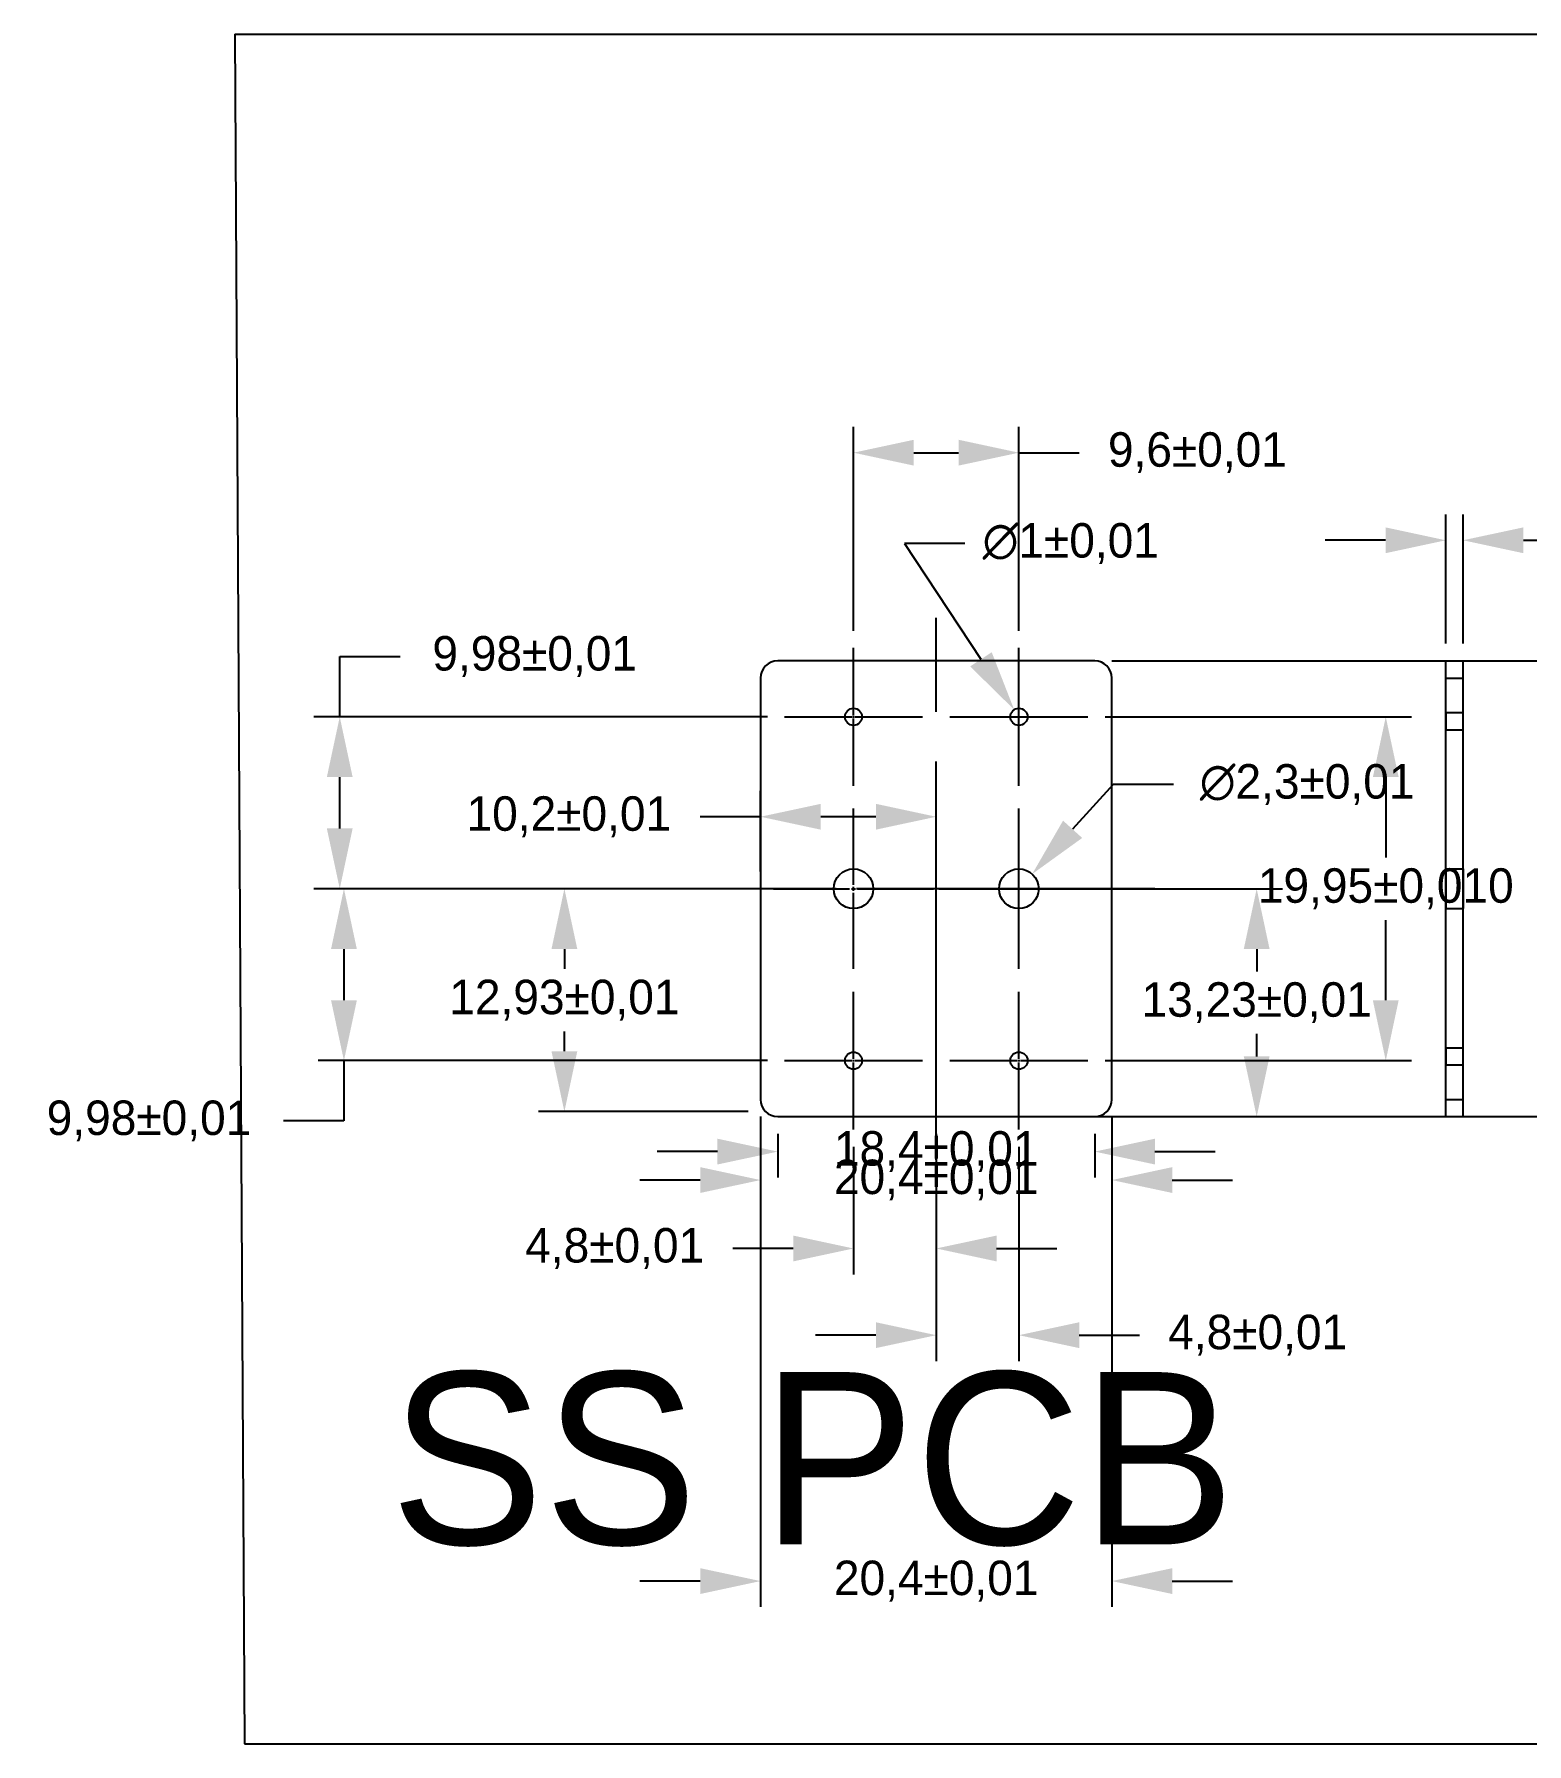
# Model space of a CAD drawing. Header units: millimetres. Extents: x 3763 to 4275, y 308 to 477.
# Drawn here: x 3763.4 to 3850, y 312.2 to 411.4 of the extents above; entities that cross this region are included whole.
import ezdxf

# ---------------------------------------------------------------- set-up
doc = ezdxf.new("R2010")
doc.units = ezdxf.units.MM
doc.header["$LTSCALE"] = 23.1
doc.header["$PDMODE"] = 3
doc.header["$PDSIZE"] = 8
doc.linetypes.add('CENTER2', pattern=[1.125, 0.75, -0.125, 0.125, -0.125])
doc.linetypes.add('HIDDEN', pattern=[0.2, 0.1, -0.1])
doc.layers.get('0').update_dxf_attribs({"linetype": 'CONTINUOUS'})
doc.layers.get('DEFPOINTS').update_dxf_attribs({"linetype": 'CONTINUOUS'})
for name, color, linetype in [('02___PRT_ALL_AXES', 7, 'CONTINUOUS'), ('06___PRT_ALL_SURFS', 7, 'CONTINUOUS'), ('DEFAULT_2', 8, 'HIDDEN')]:
    doc.layers.add(name, color=color, linetype=linetype)
doc.styles.get("Standard").update_dxf_attribs({"font": ''})
doc.styles.get('Standard').set_extended_font_data('Isonorm LT Regular')
doc.dimstyles.new('DIMSTYLE_1', dxfattribs={"dimtxt": 3.5, "dimasz": 3.5, "dimexe": 1.5, "dimexo": 1, "dimgap": 0.875, "dimtad": 1, "dimtxsty": 'Standard', "dimblk": '_FILLED', "dimblk1": '_FILLED', "dimblk2": '_FILLED', "dimcen": 0.09, "dimazin": 2, "dimtp": 0.01, "dimtm": 0.01, "dimtfac": 1, "dimtofl": 0, "dimtmove": 0, "dimatfit": 3, "dimldrblk": '_FILLED', "dimfxl": 1, "dimtolj": 1, "dimarcsym": 0})
doc.dimstyles.get("Standard").update_dxf_attribs({"dimtxt": 3.5, "dimasz": 3.5, "dimexe": 1.5, "dimexo": 1, "dimtad": 1, "dimtxsty": 'Standard', "dimblk": '_FILLED', "dimblk1": '_FILLED', "dimblk2": '_FILLED', "dimcen": 0.09, "dimazin": 2, "dimtol": 1, "dimtp": 0.01, "dimtm": 0.01, "dimtfac": 1, "dimtofl": 0, "dimtmove": 0, "dimatfit": 3, "dimldrblk": '_FILLED', "dimfxl": 1, "dimtolj": 1, "dimarcsym": 0})

# ---------------------------------------------------------------- blocks, each defined once
blk = doc.blocks.new('*U22')
at = {"color": 0, "linetype": 'CENTER2', "transparency": 16777216}
for p, q in [((0, 0.1), (0, 4)), ((-4, 0), (-0.1, 0)), ((0.1, 0), (4, 0)), ((0, -4), (0, -0.1))]:
    blk.add_line(p, q, dxfattribs=at)
at = {"color": 0, "linetype": 'Continuous', "transparency": 16777216}
for p, q in [((-0.05, 0), (0.05, 0)), ((0, -0.05), (0, 0.05))]:
    blk.add_line(p, q, dxfattribs=at)
blk = doc.blocks.new('*U23')
at = {"color": 0, "linetype": 'CENTER2', "transparency": 16777216}
for p, q in [((0, 0.1), (0, 4)), ((-4, 0), (-0.1, 0)), ((0.1, 0), (4, 0)), ((0, -4), (0, -0.1))]:
    blk.add_line(p, q, dxfattribs=at)
at = {"color": 0, "linetype": 'Continuous', "transparency": 16777216}
for p, q in [((-0.05, 0), (0.05, 0)), ((0, -0.05), (0, 0.05))]:
    blk.add_line(p, q, dxfattribs=at)
blk = doc.blocks.new('*U24')
at = {"color": 0, "linetype": 'CENTER2', "transparency": 16777216}
for p, q in [((0, 0.23), (0, 4.65)), ((-4.65, 0), (-0.23, 0)), ((0.23, 0), (4.65, 0)), ((0, -4.65), (0, -0.23))]:
    blk.add_line(p, q, dxfattribs=at)
at = {"color": 0, "linetype": 'Continuous', "transparency": 16777216}
for p, q in [((-0.115, 0), (0.115, 0)), ((0, -0.115), (0, 0.115))]:
    blk.add_line(p, q, dxfattribs=at)
blk = doc.blocks.new('*U25')
at = {"color": 0, "linetype": 'CENTER2', "transparency": 16777216}
for p, q in [((0, 0.23), (0, 4.65)), ((-4.65, 0), (-0.23, 0)), ((0.23, 0), (4.65, 0)), ((0, -4.65), (0, -0.23))]:
    blk.add_line(p, q, dxfattribs=at)
at = {"color": 0, "linetype": 'Continuous', "transparency": 16777216}
for p, q in [((-0.115, 0), (0.115, 0)), ((0, -0.115), (0, 0.115))]:
    blk.add_line(p, q, dxfattribs=at)
blk = doc.blocks.new('*U26')
at = {"color": 0, "linetype": 'CENTER2', "transparency": 16777216}
for p, q in [((0, 0.1), (0, 4)), ((-4, 0), (-0.1, 0)), ((0.1, 0), (4, 0)), ((0, -4), (0, -0.1))]:
    blk.add_line(p, q, dxfattribs=at)
at = {"color": 0, "linetype": 'Continuous', "transparency": 16777216}
for p, q in [((-0.05, 0), (0.05, 0)), ((0, -0.05), (0, 0.05))]:
    blk.add_line(p, q, dxfattribs=at)
blk = doc.blocks.new('*U27')
at = {"color": 0, "linetype": 'CENTER2', "transparency": 16777216}
for p, q in [((0, 0.1), (0, 4)), ((-4, 0), (-0.1, 0)), ((0.1, 0), (4, 0)), ((0, -4), (0, -0.1))]:
    blk.add_line(p, q, dxfattribs=at)
at = {"color": 0, "linetype": 'Continuous', "transparency": 16777216}
for p, q in [((-0.05, 0), (0.05, 0)), ((0, -0.05), (0, 0.05))]:
    blk.add_line(p, q, dxfattribs=at)
blk = doc.blocks.new('*U28')
at = {"color": 0, "linetype": 'CENTER2', "transparency": 16777216}
blk.add_line((0, -15.725), (0, 15.725), dxfattribs=at)
blk = doc.blocks.new('*U29')
at = {"color": 0, "linetype": 'CENTER2', "transparency": 16777216}
blk.add_line((12.7, 0), (-12.7, 0), dxfattribs=at)
blk = doc.blocks.new('_FILLED')
at = {"color": 0, "linetype": 'ByBlock'}
blk.add_solid([(0, 0), (-1, 0.214), (-1, -0.214)], dxfattribs=at)
blk = doc.blocks.new('*D30')
at = {"color": 0, "linetype": 'Continuous', "lineweight": -2, "transparency": 16777216}
for p, q in [((3845.307, 376.038), (3845.307, 383.533)), ((3846.307, 376.038), (3846.307, 383.533)), ((3841.807, 382.033), (3838.307, 382.033)), ((3849.807, 382.033), (3855.891, 382.033))]:
    blk.add_line(p, q, dxfattribs=at)
at = {"layer": 'DEFPOINTS', "color": 0, "linetype": 'Continuous', "transparency": 16777216}
for p in [(3846.307, 382.033), (3845.307, 375.038), (3846.307, 375.038)]:
    blk.add_point(p, dxfattribs=at)
at = {"color": 0, "linetype": 'Continuous', "lineweight": -2, "transparency": 16777216, "xscale": 3.5, "yscale": 3.5, "zscale": 3.5}
blk.add_blockref('_FILLED', (3845.307, 382.033), dxfattribs=at)
at = {"color": 0, "linetype": 'Continuous', "lineweight": -2, "transparency": 16777216, "xscale": 3.5, "yscale": 3.5, "zscale": 3.5, "rotation": 180}
blk.add_blockref('_FILLED', (3846.307, 382.033), dxfattribs=at)
at = {"color": 0, "linetype": 'Continuous', "transparency": 16777216, "insert": (3854.599, 384.658), "char_height": 3.5, "attachment_point": 5}
blk.add_mtext('\\A1;1', dxfattribs=at)
blk = doc.blocks.new('*D33')
at = {"color": 3, "lineweight": -2, "transparency": 16777216}
for p, q in [((3817.389, 381.843), (3813.889, 381.843)), ((3813.889, 381.843), (3818.321, 375.126)), ((3820.525, 368.008), (3820.525, 375.568)), ((3816.745, 371.788), (3824.305, 371.788))]:
    blk.add_line(p, q, dxfattribs=at)
at = {"layer": 'DEFPOINTS', "color": 0, "transparency": 16777216}
for p in [(3820.249, 372.205), (3820.8, 371.37)]:
    blk.add_point(p, dxfattribs=at)
at = {"color": 3, "lineweight": -2, "transparency": 16777216, "xscale": 3.5, "yscale": 3.5, "zscale": 3.5, "rotation": 303.4236955379691}
blk.add_blockref('_FILLED', (3820.249, 372.205), dxfattribs=at)
at = {"color": 6, "transparency": 16777216, "insert": (3823.537, 381.843), "char_height": 2, "attachment_point": 5}
blk.add_mtext('\\A1;∅1±0,01', dxfattribs=at)
blk = doc.blocks.new('*D34')
at = {"color": 3, "lineweight": -2, "transparency": 16777216}
for p, q in [((3781.1, 371.788), (3781.1, 375.288)), ((3781.1, 375.288), (3784.6, 375.288)), ((3805.925, 371.788), (3779.6, 371.788)), ((3781.1, 365.313), (3781.1, 368.288)), ((3809.925, 361.813), (3779.6, 361.813))]:
    blk.add_line(p, q, dxfattribs=at)
at = {"layer": 'DEFPOINTS', "color": 0, "transparency": 16777216}
for p in [(3781.1, 371.788), (3806.925, 371.788), (3810.925, 361.813)]:
    blk.add_point(p, dxfattribs=at)
at = {"color": 3, "lineweight": -2, "transparency": 16777216, "xscale": 3.5, "yscale": 3.5, "zscale": 3.5}
for p, rotation in [((3781.1, 371.788), 90), ((3781.1, 361.813), 270)]:
    blk.add_blockref('_FILLED', p, dxfattribs=dict(at, rotation=rotation))
at = {"color": 6, "transparency": 16777216, "insert": (3792.416, 375.288), "char_height": 2, "attachment_point": 5}
blk.add_mtext('\\A1;9,98±0,01', dxfattribs=at)
blk = doc.blocks.new('*D35')
at = {"color": 3, "lineweight": -2, "transparency": 16777216}
for p, q in [((3805.275, 361.813), (3779.844, 361.813)), ((3781.344, 358.313), (3781.344, 355.338)), ((3805.925, 351.838), (3779.844, 351.838)), ((3781.344, 351.838), (3781.344, 348.338)), ((3781.344, 348.338), (3777.844, 348.338))]:
    blk.add_line(p, q, dxfattribs=at)
at = {"layer": 'DEFPOINTS', "color": 0, "transparency": 16777216}
for p in [(3806.275, 361.813), (3781.344, 351.838), (3806.925, 351.838)]:
    blk.add_point(p, dxfattribs=at)
at = {"color": 3, "lineweight": -2, "transparency": 16777216, "xscale": 3.5, "yscale": 3.5, "zscale": 3.5}
for p, rotation in [((3781.344, 361.813), 90), ((3781.344, 351.838), 270)]:
    blk.add_blockref('_FILLED', p, dxfattribs=dict(at, rotation=rotation))
at = {"color": 6, "transparency": 16777216, "insert": (3770.028, 348.338), "char_height": 2, "attachment_point": 5}
blk.add_mtext('\\A1;9,98±0,01', dxfattribs=at)
blk = doc.blocks.new('*D36')
at = {"color": 3, "lineweight": -2, "transparency": 16777216}
for p, q in [((3815.725, 347.588), (3815.725, 339.438)), ((3810.925, 346.838), (3810.925, 339.438)), ((3807.425, 340.938), (3803.925, 340.938)), ((3819.225, 340.938), (3822.725, 340.938))]:
    blk.add_line(p, q, dxfattribs=at)
at = {"layer": 'DEFPOINTS', "color": 0, "transparency": 16777216}
for p in [(3815.725, 348.588), (3810.925, 347.838), (3810.925, 340.938)]:
    blk.add_point(p, dxfattribs=at)
at = {"color": 3, "lineweight": -2, "transparency": 16777216, "xscale": 3.5, "yscale": 3.5, "zscale": 3.5}
blk.add_blockref('_FILLED', (3810.925, 340.938), dxfattribs=at)
at = {"color": 3, "lineweight": -2, "transparency": 16777216, "xscale": 3.5, "yscale": 3.5, "zscale": 3.5, "rotation": 180}
blk.add_blockref('_FILLED', (3815.725, 340.938), dxfattribs=at)
at = {"color": 6, "transparency": 16777216, "insert": (3797.061, 340.938), "char_height": 2, "attachment_point": 5}
blk.add_mtext('\\A1;4,8±0,01', dxfattribs=at)
blk = doc.blocks.new('*D37')
at = {"color": 3, "lineweight": -2, "transparency": 16777216}
for p, q in [((3815.725, 347.588), (3815.725, 334.407)), ((3820.525, 346.838), (3820.525, 334.407)), ((3812.225, 335.907), (3808.725, 335.907)), ((3824.025, 335.907), (3827.525, 335.907))]:
    blk.add_line(p, q, dxfattribs=at)
at = {"layer": 'DEFPOINTS', "color": 0, "transparency": 16777216}
for p in [(3815.725, 348.588), (3820.525, 347.838), (3820.525, 335.907)]:
    blk.add_point(p, dxfattribs=at)
at = {"color": 3, "lineweight": -2, "transparency": 16777216, "xscale": 3.5, "yscale": 3.5, "zscale": 3.5}
blk.add_blockref('_FILLED', (3815.725, 335.907), dxfattribs=at)
at = {"color": 3, "lineweight": -2, "transparency": 16777216, "xscale": 3.5, "yscale": 3.5, "zscale": 3.5, "rotation": 180}
blk.add_blockref('_FILLED', (3820.525, 335.907), dxfattribs=at)
at = {"color": 6, "transparency": 16777216, "insert": (3834.388, 335.907), "char_height": 2, "attachment_point": 5}
blk.add_mtext('\\A1;4,8±0,01', dxfattribs=at)
blk = doc.blocks.new('*D38')
at = {"color": 3, "lineweight": -2, "transparency": 16777216}
for p, q in [((3810.925, 376.788), (3810.925, 388.616)), ((3820.525, 376.788), (3820.525, 388.616)), ((3814.425, 387.116), (3817.025, 387.116)), ((3820.525, 387.116), (3824.025, 387.116))]:
    blk.add_line(p, q, dxfattribs=at)
at = {"layer": 'DEFPOINTS', "color": 0, "transparency": 16777216}
for p in [(3820.525, 387.116), (3810.925, 375.788), (3820.525, 375.788)]:
    blk.add_point(p, dxfattribs=at)
at = {"color": 3, "lineweight": -2, "transparency": 16777216, "xscale": 3.5, "yscale": 3.5, "zscale": 3.5, "rotation": 180}
blk.add_blockref('_FILLED', (3810.925, 387.116), dxfattribs=at)
at = {"color": 3, "lineweight": -2, "transparency": 16777216, "xscale": 3.5, "yscale": 3.5, "zscale": 3.5}
blk.add_blockref('_FILLED', (3820.525, 387.116), dxfattribs=at)
at = {"color": 6, "transparency": 16777216, "insert": (3830.888, 387.116), "char_height": 2, "attachment_point": 5}
blk.add_mtext('\\A1;9,6±0,01', dxfattribs=at)
blk = doc.blocks.new('*D39')
at = {"color": 3, "lineweight": -2, "transparency": 16777216}
for p, q in [((3825.99, 367.858), (3823.643, 365.262)), ((3829.49, 367.858), (3825.99, 367.858)), ((3820.525, 358.033), (3820.525, 365.593)), ((3816.745, 361.813), (3824.305, 361.813))]:
    blk.add_line(p, q, dxfattribs=at)
at = {"layer": 'DEFPOINTS', "color": 0, "transparency": 16777216}
for p in [(3821.296, 362.666), (3819.753, 360.96)]:
    blk.add_point(p, dxfattribs=at)
at = {"color": 3, "lineweight": -2, "transparency": 16777216, "xscale": 3.5, "yscale": 3.5, "zscale": 3.5, "rotation": 227.8829023254963}
blk.add_blockref('_FILLED', (3821.296, 362.666), dxfattribs=at)
at = {"color": 6, "transparency": 16777216, "insert": (3837.258, 367.858), "char_height": 2, "attachment_point": 5}
blk.add_mtext('\\A1;∅2,3±0,01', dxfattribs=at)
blk = doc.blocks.new('*D40')
at = {"color": 3, "lineweight": -2, "transparency": 16777216}
for p, q in [((3805.525, 348.588), (3805.525, 343.409)), ((3825.925, 348.588), (3825.925, 343.409)), ((3802.025, 344.909), (3798.525, 344.909)), ((3829.425, 344.909), (3832.925, 344.909))]:
    blk.add_line(p, q, dxfattribs=at)
at = {"layer": 'DEFPOINTS', "color": 0, "transparency": 16777216}
for p in [(3805.525, 349.588), (3825.925, 349.588), (3825.925, 344.909)]:
    blk.add_point(p, dxfattribs=at)
at = {"color": 3, "lineweight": -2, "transparency": 16777216, "xscale": 3.5, "yscale": 3.5, "zscale": 3.5}
blk.add_blockref('_FILLED', (3805.525, 344.909), dxfattribs=at)
at = {"color": 3, "lineweight": -2, "transparency": 16777216, "xscale": 3.5, "yscale": 3.5, "zscale": 3.5, "rotation": 180}
blk.add_blockref('_FILLED', (3825.925, 344.909), dxfattribs=at)
at = {"color": 6, "transparency": 16777216, "insert": (3815.725, 344.909), "char_height": 2, "attachment_point": 5}
blk.add_mtext('\\A1;20,4±0,01', dxfattribs=at)
blk = doc.blocks.new('*D41')
at = {"color": 3, "lineweight": -2, "transparency": 16777216}
for p, q in [((3806.525, 347.588), (3806.525, 345.06)), ((3824.925, 347.588), (3824.925, 345.06)), ((3803.025, 346.56), (3799.525, 346.56)), ((3828.425, 346.56), (3831.925, 346.56))]:
    blk.add_line(p, q, dxfattribs=at)
at = {"layer": 'DEFPOINTS', "color": 0, "transparency": 16777216}
for p in [(3806.525, 348.588), (3824.925, 348.588), (3824.925, 346.56)]:
    blk.add_point(p, dxfattribs=at)
at = {"color": 3, "lineweight": -2, "transparency": 16777216, "xscale": 3.5, "yscale": 3.5, "zscale": 3.5}
blk.add_blockref('_FILLED', (3806.525, 346.56), dxfattribs=at)
at = {"color": 3, "lineweight": -2, "transparency": 16777216, "xscale": 3.5, "yscale": 3.5, "zscale": 3.5, "rotation": 180}
blk.add_blockref('_FILLED', (3824.925, 346.56), dxfattribs=at)
at = {"color": 6, "transparency": 16777216, "insert": (3815.725, 346.56), "char_height": 2, "attachment_point": 5}
blk.add_mtext('\\A1;18,4±0,01', dxfattribs=at)
blk = doc.blocks.new('*D42')
at = {"color": 3, "lineweight": -2, "transparency": 16777216}
for p, q in [((3805.275, 361.813), (3792.641, 361.813)), ((3794.141, 358.313), (3794.141, 357.162)), ((3794.141, 352.381), (3794.141, 353.531)), ((3804.817, 348.881), (3792.641, 348.881))]:
    blk.add_line(p, q, dxfattribs=at)
at = {"layer": 'DEFPOINTS', "color": 0, "transparency": 16777216}
for p in [(3806.275, 361.813), (3794.141, 348.881), (3805.817, 348.881)]:
    blk.add_point(p, dxfattribs=at)
at = {"color": 3, "lineweight": -2, "transparency": 16777216, "xscale": 3.5, "yscale": 3.5, "zscale": 3.5}
for p, rotation in [((3794.141, 361.813), 90), ((3794.141, 348.881), 270)]:
    blk.add_blockref('_FILLED', p, dxfattribs=dict(at, rotation=rotation))
at = {"color": 6, "transparency": 16777216, "insert": (3794.141, 355.347), "char_height": 2, "attachment_point": 5}
blk.add_mtext('\\A1;12,93±0,01', dxfattribs=at)
blk = doc.blocks.new('*D43')
at = {"color": 3, "lineweight": -2, "transparency": 16777216}
for p, q in [((3805.525, 362.813), (3805.525, 367.49)), ((3815.725, 362.813), (3815.725, 367.49)), ((3805.525, 365.99), (3802.025, 365.99)), ((3812.225, 365.99), (3809.025, 365.99))]:
    blk.add_line(p, q, dxfattribs=at)
at = {"layer": 'DEFPOINTS', "color": 0, "transparency": 16777216}
for p in [(3805.525, 365.99), (3805.525, 361.813), (3815.725, 361.813)]:
    blk.add_point(p, dxfattribs=at)
at = {"color": 3, "lineweight": -2, "transparency": 16777216, "xscale": 3.5, "yscale": 3.5, "zscale": 3.5, "rotation": 180}
blk.add_blockref('_FILLED', (3805.525, 365.99), dxfattribs=at)
at = {"color": 3, "lineweight": -2, "transparency": 16777216, "xscale": 3.5, "yscale": 3.5, "zscale": 3.5}
blk.add_blockref('_FILLED', (3815.725, 365.99), dxfattribs=at)
at = {"color": 6, "transparency": 16777216, "insert": (3794.4, 365.99), "char_height": 2, "attachment_point": 5}
blk.add_mtext('\\A1;10,2±0,01', dxfattribs=at)
blk = doc.blocks.new('*D74')
at = {"color": 3, "lineweight": -2, "transparency": 16777216}
for p, q in [((3805.525, 348.588), (3805.525, 320.138)), ((3825.925, 348.588), (3825.925, 320.138)), ((3802.025, 321.638), (3798.525, 321.638)), ((3829.425, 321.638), (3832.925, 321.638))]:
    blk.add_line(p, q, dxfattribs=at)
at = {"layer": 'DEFPOINTS', "color": 0, "transparency": 16777216}
for p in [(3805.525, 349.588), (3825.925, 349.588), (3825.925, 321.638)]:
    blk.add_point(p, dxfattribs=at)
at = {"color": 3, "lineweight": -2, "transparency": 16777216, "xscale": 3.5, "yscale": 3.5, "zscale": 3.5}
blk.add_blockref('_FILLED', (3805.525, 321.638), dxfattribs=at)
at = {"color": 3, "lineweight": -2, "transparency": 16777216, "xscale": 3.5, "yscale": 3.5, "zscale": 3.5, "rotation": 180}
blk.add_blockref('_FILLED', (3825.925, 321.638), dxfattribs=at)
at = {"color": 6, "transparency": 16777216, "insert": (3815.725, 321.638), "char_height": 2, "attachment_point": 5}
blk.add_mtext('\\A1;20,4±0,01', dxfattribs=at)
blk = doc.blocks.new('*D75')
at = {"color": 3, "lineweight": -2, "transparency": 16777216}
for p, q in [((3825.925, 375.038), (3860.655, 375.038)), ((3859.155, 371.538), (3859.155, 363.628)), ((3859.155, 352.088), (3859.155, 359.997)), ((3825.925, 348.588), (3860.655, 348.588))]:
    blk.add_line(p, q, dxfattribs=at)
at = {"layer": 'DEFPOINTS', "color": 0, "transparency": 16777216}
for p in [(3824.925, 375.038), (3859.155, 375.038), (3824.925, 348.588)]:
    blk.add_point(p, dxfattribs=at)
at = {"color": 3, "lineweight": -2, "transparency": 16777216, "xscale": 3.5, "yscale": 3.5, "zscale": 3.5}
for p, rotation in [((3859.155, 375.038), 90), ((3859.155, 348.588), 270)]:
    blk.add_blockref('_FILLED', p, dxfattribs=dict(at, rotation=rotation))
at = {"color": 6, "transparency": 16777216, "insert": (3859.155, 361.813), "char_height": 2, "attachment_point": 5}
blk.add_mtext('\\A1;26,45±0,01', dxfattribs=at)
blk = doc.blocks.new('*D76')
at = {"color": 3, "lineweight": -2, "transparency": 16777216}
for p, q in [((3816.725, 361.813), (3835.828, 361.813)), ((3834.328, 358.313), (3834.328, 357.016)), ((3834.328, 352.088), (3834.328, 353.385)), ((3816.725, 348.588), (3835.828, 348.588))]:
    blk.add_line(p, q, dxfattribs=at)
at = {"layer": 'DEFPOINTS', "color": 0, "transparency": 16777216}
for p in [(3815.725, 361.813), (3834.328, 361.813), (3815.725, 348.588)]:
    blk.add_point(p, dxfattribs=at)
at = {"color": 3, "lineweight": -2, "transparency": 16777216, "xscale": 3.5, "yscale": 3.5, "zscale": 3.5}
for p, rotation in [((3834.328, 361.813), 90), ((3834.328, 348.588), 270)]:
    blk.add_blockref('_FILLED', p, dxfattribs=dict(at, rotation=rotation))
at = {"color": 6, "transparency": 16777216, "insert": (3834.328, 355.2), "char_height": 2, "attachment_point": 5}
blk.add_mtext('\\A1;13,23±0,01', dxfattribs=at)
blk = doc.blocks.new('*D87')
at = {"color": 3, "lineweight": -2, "transparency": 16777216}
for p, q in [((3825.525, 371.788), (3843.321, 371.788)), ((3841.821, 368.288), (3841.821, 363.628)), ((3841.821, 355.338), (3841.821, 359.997)), ((3825.525, 351.838), (3843.321, 351.838))]:
    blk.add_line(p, q, dxfattribs=at)
at = {"layer": 'DEFPOINTS', "color": 0, "transparency": 16777216}
for p in [(3824.525, 371.788), (3824.525, 351.838), (3841.821, 351.838)]:
    blk.add_point(p, dxfattribs=at)
at = {"color": 3, "lineweight": -2, "transparency": 16777216, "xscale": 3.5, "yscale": 3.5, "zscale": 3.5}
for p, rotation in [((3841.821, 371.788), 90), ((3841.821, 351.838), 270)]:
    blk.add_blockref('_FILLED', p, dxfattribs=dict(at, rotation=rotation))
at = {"color": 6, "transparency": 16777216, "insert": (3841.821, 361.813), "char_height": 2, "attachment_point": 5}
blk.add_mtext('\\A1;19,95±0,010', dxfattribs=at)

msp = doc.modelspace()

# ---------------------------------------------------------------- linework, layer by layer
for p, q in [((3775.0108, 411.4), (4164.9725, 411.4)), ((3775.0108, 411.4), (3775.5649, 312.1958)), ((3775.5649, 312.1958), (4164.9725, 312.1958))]:
    msp.add_line(p, q)
at = {"color": 7, "linetype": 'Continuous'}
for p, q in [((3824.9245, 375.0376), (3806.5245, 375.0376)), ((3845.3074, 348.5876), (3845.3074, 375.0376)), ((3845.3074, 375.0376), (3846.3074, 375.0376)), ((3846.3074, 348.5876), (3846.3074, 375.0376)), ((3805.5245, 374.0376), (3805.5245, 349.5876)), ((3825.9245, 349.5876), (3825.9245, 374.0376)), ((3845.3074, 374.0376), (3846.3074, 374.0376)), ((3845.3074, 349.5876), (3846.3074, 349.5876)), ((3806.5245, 348.5876), (3824.9245, 348.5876)), ((3845.3074, 348.5876), (3846.3074, 348.5876))]:
    msp.add_line(p, q, dxfattribs=at)
for centre, start, end in [((3806.5245, 374.0376), 90, 180), ((3824.9245, 374.0376), 0, 90), ((3806.5245, 349.5876), 180, 270), ((3824.9245, 349.5876), 270, 0)]:
    msp.add_arc(centre, 1, start, end, dxfattribs=at)
at = {"layer": '02___PRT_ALL_AXES', "color": 8, "linetype": 'HIDDEN'}
for p, q in [((3845.3074, 362.9626), (3846.3074, 362.9626)), ((3845.3074, 362.9626), (3845.3074, 360.6626)), ((3846.3074, 362.9626), (3846.3074, 360.6626)), ((3845.3074, 360.6626), (3846.3074, 360.6626))]:
    msp.add_line(p, q, dxfattribs=at)
at = {"layer": '02___PRT_ALL_AXES', "color": 7, "linetype": 'Continuous'}
for centre in [(3810.9245, 361.8126), (3820.5245, 361.8126)]:
    msp.add_circle(centre, 1.15, dxfattribs=at)
at = {"layer": '06___PRT_ALL_SURFS', "color": 8, "linetype": 'HIDDEN'}
for p, q in [((3845.3074, 372.0376), (3845.3074, 371.0376)), ((3845.3074, 352.5876), (3846.3074, 352.5876)), ((3845.3074, 352.5876), (3845.3074, 351.5876)), ((3845.3074, 351.5876), (3846.3074, 351.5876))]:
    msp.add_line(p, q, dxfattribs=at)
at = {"layer": '06___PRT_ALL_SURFS', "color": 7, "linetype": 'Continuous'}
for centre in [(3810.9245, 371.7876), (3820.5245, 371.7876), (3810.9245, 351.8376), (3820.5245, 351.8376)]:
    msp.add_circle(centre, 0.5, dxfattribs=at)
at = {"layer": 'DEFAULT_2', "color": 8, "linetype": 'HIDDEN'}
for p, q in [((3845.3074, 372.0376), (3846.3074, 372.0376)), ((3845.3074, 371.0376), (3846.3074, 371.0376))]:
    msp.add_line(p, q, dxfattribs=at)

# ---------------------------------------------------------------- block references
at = {"color": 242, "linetype": 'CENTER2', "true_color": 0xcd2027}
for name, p in [('*U28', (3815.7245, 361.8126)), ('*U22', (3810.9245, 371.7876)), ('*U23', (3820.5245, 371.7876)), ('*U25', (3810.9245, 361.8126)), ('*U24', (3820.5245, 361.8126)), ('*U26', (3810.9245, 351.8376)), ('*U27', (3820.5245, 351.8376))]:
    msp.add_blockref(name, p, dxfattribs=at)
at = {"color": 240, "linetype": 'CENTER2', "true_color": 0xed1f24}
msp.add_blockref('*U29', (3815.7245, 361.8126), dxfattribs=at)

# ---------------------------------------------------------------- texts
at = {"color": 2, "insert": (3784.0254, 333.7662), "char_height": 10, "attachment_point": 1}
msp.add_mtext_dynamic_manual_height_columns('SS PCB', width=204.692385, gutter_width=1, heights=[69.9988], dxfattribs=at)

# ---------------------------------------------------------------- dimensions: what is measured, and where the dimension line sits
for base, p1, p2, picture, middle in [((3820.5245, 387.1163), (3810.9245, 375.7876), (3820.5245, 375.7876), '*D38', (3830.8876, 387.1163)), ((3805.5245, 365.9901), (3815.7245, 361.8126), (3805.5245, 361.8126), '*D43', (3794.3995, 365.9901)), ((3825.9245, 344.9089), (3805.5245, 349.5876), (3825.9245, 349.5876), '*D40', (3815.7245, 344.9089)), ((3825.9245, 321.6385), (3805.5245, 349.5876), (3825.9245, 349.5876), '*D74', (3815.7245, 321.6385)), ((3810.9245, 340.9375), (3815.7245, 348.5876), (3810.9245, 347.8376), '*D36', (3797.0614, 340.9375)), ((3824.9245, 346.5597), (3806.5245, 348.5876), (3824.9245, 348.5876), '*D41', (3815.7245, 346.5597)), ((3820.5245, 335.9072), (3815.7245, 348.5876), (3820.5245, 347.8376), '*D37', (3834.3876, 335.9072))]:
    dim = msp.add_linear_dim(base=base, p1=p1, p2=p2, dimstyle='Standard', override={"dimtxt": 2, "dimtad": 0, "dimtih": 1, "dimtoh": 1, "dimcen": 3.78, "dimclrd": 3, "dimclre": 3, "dimclrt": 6, "dimadec": 0, "dimazin": 0, "dimtzin": 0})
    dim.commit()
    dim.dimension.update_dxf_attribs({"geometry": picture, "text_midpoint": middle})
at = {"color": 2, "linetype": 'Continuous'}
dim = msp.add_linear_dim(base=(3846.3074, 382.0333), p1=(3845.3074, 375.0376), p2=(3846.3074, 375.0376), dimstyle='DIMSTYLE_1', dxfattribs=at)
dim.commit()
dim.dimension.update_dxf_attribs({"geometry": '*D30', "text_midpoint": (3854.5991, 384.6583)})
dim = msp.add_diameter_dim_2p(p1=(3820.7999, 371.3703), p2=(3820.2491, 372.2049), dimstyle='Standard', override={"dimtxt": 2, "dimtad": 0, "dimtih": 1, "dimtoh": 1, "dimcen": 3.78, "dimclrd": 3, "dimclre": 3, "dimclrt": 6, "dimadec": 0, "dimazin": 0, "dimtzin": 0})
dim.commit()
dim.dimension.update_dxf_attribs({"geometry": '*D33', "text_midpoint": (3823.5374, 381.8425), "dimtype": 163})
for base, p1, p2, override, picture, middle in [((3781.1000347509, 371.7876204174), (3810.9245316172, 361.8126204174), (3806.9245316172, 371.7876204174), {"dimtxt": 2, "dimtad": 0, "dimtih": 1, "dimtoh": 1, "dimcen": 3.78, "dimclrd": 3, "dimclre": 3, "dimclrt": 6, "dimadec": 0, "dimazin": 0, "dimtzin": 0}, '*D34', (3792.4155109413, 375.2876204174)), ((3859.1545, 375.0376), (3824.9245, 348.5876), (3824.9245, 375.0376), {"dimtxt": 2, "dimtad": 0, "dimtih": 1, "dimtoh": 1, "dimcen": 3.78, "dimclrd": 3, "dimclre": 3, "dimclrt": 6, "dimadec": 0, "dimazin": 0, "dimtzin": 0}, '*D75', (3859.1545, 361.8126)), ((3841.8211, 351.8376), (3824.5245, 371.7876), (3824.5245, 351.8376), {"dimtxt": 2, "dimtad": 0, "dimtih": 1, "dimtoh": 1, "dimdec": 3, "dimcen": 3.78, "dimclrd": 3, "dimclre": 3, "dimclrt": 6, "dimadec": 0, "dimazin": 0, "dimtdec": 3, "dimtzin": 0}, '*D87', (3841.8211, 361.8126)), ((3781.3435273819, 351.8376204174), (3806.2745316172, 361.8126204174), (3806.9245316172, 351.8376204174), {"dimtxt": 2, "dimtad": 0, "dimtih": 1, "dimtoh": 1, "dimcen": 3.78, "dimclrd": 3, "dimclre": 3, "dimclrt": 6, "dimadec": 0, "dimazin": 0, "dimtzin": 0}, '*D35', (3770.0280511915, 348.3376204174)), ((3794.1411, 348.8805), (3806.2745, 361.8126), (3805.8174, 348.8805), {"dimtxt": 2, "dimtad": 0, "dimtih": 1, "dimtoh": 1, "dimcen": 3.78, "dimclrd": 3, "dimclre": 3, "dimclrt": 6, "dimadec": 0, "dimazin": 0, "dimtzin": 0}, '*D42', (3794.1411, 355.3466)), ((3834.3278945682, 361.8126204174), (3815.7245316172, 348.5876204174), (3815.7245316172, 361.8126204174), {"dimtxt": 2, "dimtad": 0, "dimtih": 1, "dimtoh": 1, "dimcen": 3.78, "dimclrd": 3, "dimclre": 3, "dimclrt": 6, "dimadec": 0, "dimazin": 0, "dimtzin": 0}, '*D76', (3834.3278945682, 355.2001204174))]:
    dim = msp.add_linear_dim(base=base, p1=p1, p2=p2, angle=90, dimstyle='Standard', override=override)
    dim.commit()
    dim.dimension.update_dxf_attribs({"geometry": picture, "text_midpoint": middle})
dim = msp.add_diameter_dim_2p(p1=(3819.7533, 360.9596), p2=(3821.2958, 362.6657), dimstyle='Standard', override={"dimtxt": 2, "dimtad": 0, "dimtih": 1, "dimtoh": 1, "dimcen": 3.78, "dimclrd": 3, "dimclre": 3, "dimclrt": 6, "dimadec": 0, "dimazin": 0, "dimtzin": 0})
dim.commit()
dim.dimension.update_dxf_attribs({"geometry": '*D39', "text_midpoint": (3837.2582, 367.8581)})

doc.saveas('drawing.dxf')
